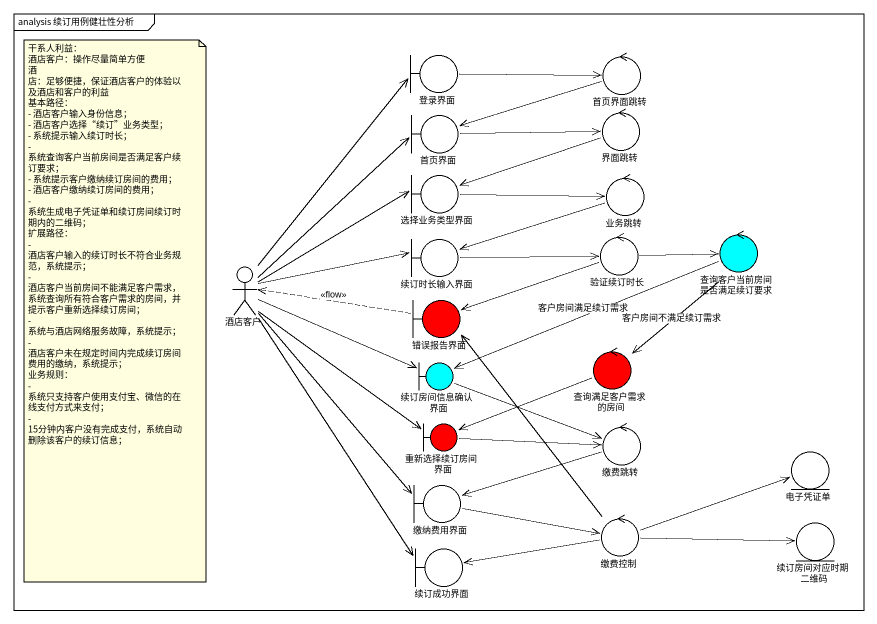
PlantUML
@startuml
mainframe analysis 续订用例健壮性分析
boundary 登录界面
control 首页界面跳转
boundary 首页界面
control 界面跳转
boundary 选择业务类型界面
control 业务跳转
boundary 续订时长输入界面
control 验证续订时长
control 查询客户当前房间是否满足续订要求 #00FFFF
actor 酒店客户
boundary 错误报告界面 #FF0000
boundary 续订房间信息确认界面 #00FFFF
control 查询满足客户需求的房间 #FF0000
boundary 重新选择续订房间界面 #FF0000
control 缴费跳转
boundary 缴纳费用界面
entity 电子凭证单
control 缴费控制
entity 续订房间对应时期二维码
boundary 续订成功界面
登录界面 -right-> 首页界面跳转
首页界面跳转 -left-> 首页界面
首页界面 -right-> 界面跳转
界面跳转 -left-> 选择业务类型界面
选择业务类型界面 -right-> 业务跳转
业务跳转 -left-> 续订时长输入界面
续订时长输入界面 -right-> 验证续订时长
验证续订时长 -right-> 查询客户当前房间是否满足续订要求
验证续订时长 -left-> 错误报告界面
查询客户当前房间是否满足续订要求 -left-> 续订房间信息确认界面 : 客户房间满足续订需求
查询客户当前房间是否满足续订要求 --> 查询满足客户需求的房间 : 客户房间不满足续订需求
酒店客户 -up-> 登录界面
酒店客户 -up-> 首页界面
酒店客户 -right-> 选择业务类型界面
酒店客户 -right-> 续订时长输入界面
酒店客户 -right-> 续订房间信息确认界面
酒店客户 --> 重新选择续订房间界面
酒店客户 --> 缴纳费用界面
酒店客户 --> 续订成功界面
错误报告界面 .left.> 酒店客户 : <<flow>>
续订房间信息确认界面 -right-> 缴费跳转
查询满足客户需求的房间 -left-> 重新选择续订房间界面
重新选择续订房间界面 -right-> 缴费跳转
缴费跳转 -left-> 缴纳费用界面
缴纳费用界面 -right-> 缴费控制
缴费控制 -up-> 错误报告界面
缴费控制 -right-> 电子凭证单
缴费控制 -right-> 续订房间对应时期二维码
缴费控制 -left-> 续订成功界面
note as N1
  干系人利益：
  酒店客户：操作尽量简单方便
  酒 店：足够便捷，保证酒店客户的体验以及酒店和客户的利益
  基本路径：
  - 酒店客户输入身份信息；
  - 酒店客户选择“续订”业务类型；
  - 系统提示输入续订时长；
  - 系统查询客户当前房间是否满足客户续订要求；
  - 系统提示客户缴纳续订房间的费用；
  - 酒店客户缴纳续订房间的费用；
  - 系统生成电子凭证单和续订房间续订时期内的二维码；
  扩展路径：
  - 酒店客户输入的续订时长不符合业务规范，系统提示；
  - 酒店客户当前房间不能满足客户需求，系统查询所有符合客户需求的房间，并提示客户重新选择续订房间；
  - 系统与酒店网络服务故障，系统提示；
  - 酒店客户未在规定时间内完成续订房间费用的缴纳，系统提示；
  业务规则：
  - 系统只支持客户使用支付宝、微信的在线支付方式来支付；
  - 15分钟内客户没有完成支付，系统自动删除该客户的续订信息；
end note
@enduml
